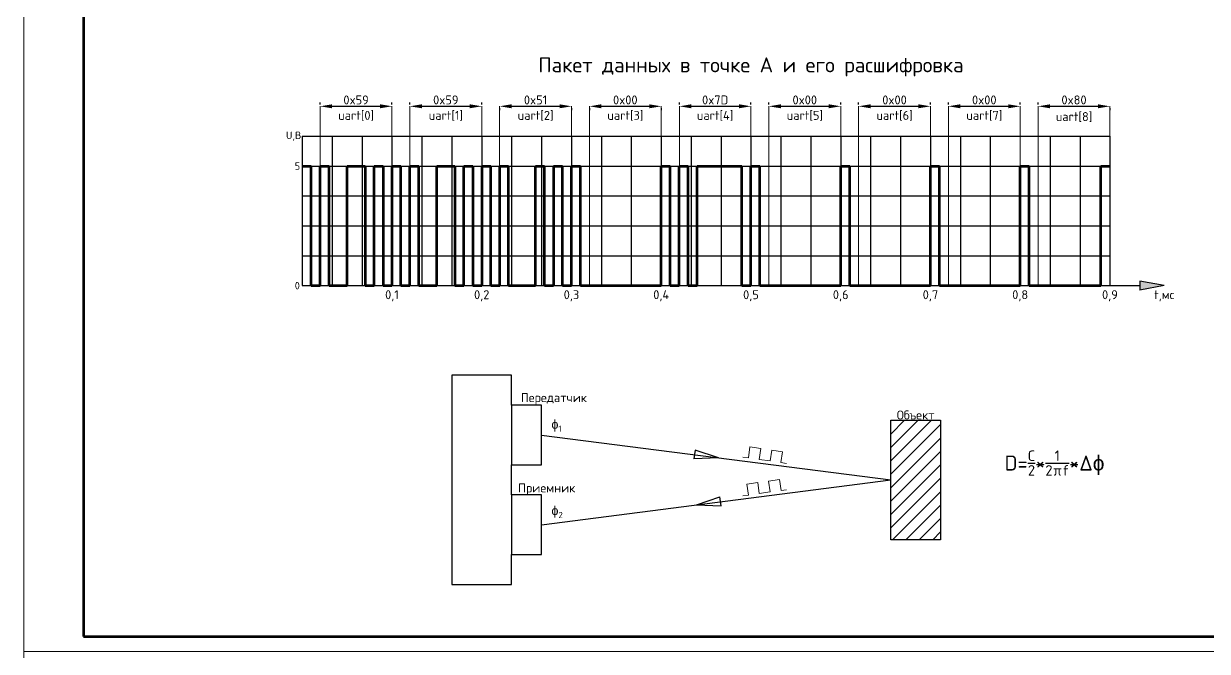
# Model space of a CAD drawing. Header units: millimetres. Extents: x -3633 to 871, y -630 to 261.
# Drawn here: x -367.1 to 28.6, y -159.4 to 50.6 of the extents above; entities that cross this region are included whole.
import ezdxf

# ---------------------------------------------------------------- set-up
doc = ezdxf.new("R2010")
doc.units = ezdxf.units.MM
for name, color, linetype, lineweight in [('border', 7, 'Continuous', 70), ('Sheet', 7, 'Continuous', 30), ('Text', 7, 'Continuous', 18), ('Размерные линии', 7, 'Continuous', 15), ('Сплошная толстая основная', 7, 'Continuous', 70), ('Сплошная тонкая', 7, 'Continuous', 20), ('Штриховка', 7, 'Continuous', 9)]:
    doc.layers.add(name, color=color, linetype=linetype, lineweight=lineweight)
doc.layers.add('сетка', color=7, linetype='Continuous', true_color=0xcccccc)
doc.styles.add('Main', font='isocpeur.ttf', dxfattribs={"height": 3})
doc.dimstyles.new('ISO-25', dxfattribs={"dimtxt": 3, "dimasz": 4, "dimexe": 1.25, "dimexo": 0.625, "dimtad": 1, "dimtoh": 1, "dimtxsty": 'Main', "dimcen": 2.5, "dimadec": 0, "dimazin": 0, "dimtfac": 1, "dimtmove": 0, "dimatfit": 3, "dimfxl": 1, "dimarcsym": 0})

# ---------------------------------------------------------------- blocks, each defined once
blk = doc.blocks.new('*D126')
at = {"layer": 'Defpoints', "color": 0, "transparency": 16777216}
for p in [(-207.95, 22.9), (-183.94, 22.9), (-183.94, 22.9)]:
    blk.add_point(p, dxfattribs=at)
at = {"layer": 'Сплошная тонкая', "color": 0, "lineweight": -2, "transparency": 16777216}
for p, q in [((-207.95, 22.28), (-207.95, 21.65)), ((-203.95, 22.9), (-187.94, 22.9)), ((-183.94, 22.28), (-183.94, 21.65))]:
    blk.add_line(p, q, dxfattribs=at)
at = {"layer": 'Сплошная тонкая', "color": 0, "transparency": 16777216}
for points in [[(-203.95, 23.57), (-203.95, 22.24), (-207.95, 22.9)], [(-187.94, 23.57), (-187.94, 22.24), (-183.94, 22.9)]]:
    blk.add_solid(points, dxfattribs=at)
at = {"layer": 'Сплошная тонкая', "color": 0, "transparency": 16777216, "insert": (-195.95, 25.03), "char_height": 3, "attachment_point": 5, "style": 'Main'}
blk.add_mtext('0x51', dxfattribs=at)
blk = doc.blocks.new('*D127')
at = {"layer": 'Defpoints', "color": 0, "transparency": 16777216}
for p in [(-177.95, 22.9), (-153.94, 22.9), (-153.94, 22.9)]:
    blk.add_point(p, dxfattribs=at)
at = {"layer": 'Размерные линии', "color": 0, "lineweight": -2, "transparency": 16777216}
for p, q in [((-177.95, 22.28), (-177.95, 21.65)), ((-173.95, 22.9), (-157.94, 22.9)), ((-153.94, 22.28), (-153.94, 21.65))]:
    blk.add_line(p, q, dxfattribs=at)
at = {"layer": 'Размерные линии', "color": 0, "transparency": 16777216}
for points in [[(-173.95, 23.57), (-173.95, 22.24), (-177.95, 22.9)], [(-157.94, 23.57), (-157.94, 22.24), (-153.94, 22.9)]]:
    blk.add_solid(points, dxfattribs=at)
at = {"layer": 'Размерные линии', "color": 0, "transparency": 16777216, "insert": (-165.95, 25.03), "char_height": 3, "attachment_point": 5, "style": 'Main'}
blk.add_mtext('0x00', dxfattribs=at)
blk = doc.blocks.new('*D130')
at = {"layer": 'Defpoints', "color": 0, "transparency": 16777216}
for p in [(-267.95, 22.9), (-243.94, 22.9), (-243.94, 22.9)]:
    blk.add_point(p, dxfattribs=at)
at = {"layer": 'Сплошная тонкая', "color": 0, "lineweight": -2, "transparency": 16777216}
for p, q in [((-267.95, 23.53), (-267.95, 24.15)), ((-243.94, 23.53), (-243.94, 24.15)), ((-263.95, 22.9), (-247.94, 22.9))]:
    blk.add_line(p, q, dxfattribs=at)
at = {"layer": 'Сплошная тонкая', "color": 0, "transparency": 16777216}
for points in [[(-263.95, 23.57), (-263.95, 22.24), (-267.95, 22.9)], [(-247.94, 23.57), (-247.94, 22.24), (-243.94, 22.9)]]:
    blk.add_solid(points, dxfattribs=at)
at = {"layer": 'Сплошная тонкая', "color": 0, "transparency": 16777216, "insert": (-255.95, 25.03), "char_height": 3, "attachment_point": 5, "style": 'Main'}
blk.add_mtext('0x59', dxfattribs=at)
blk = doc.blocks.new('*D131')
at = {"layer": 'Defpoints', "color": 0, "transparency": 16777216}
for p in [(-147.86, 22.9), (-123.94, 22.9), (-123.94, 22.9)]:
    blk.add_point(p, dxfattribs=at)
at = {"layer": 'Сплошная тонкая', "color": 0, "lineweight": -2, "transparency": 16777216}
for p, q in [((-147.86, 23.53), (-147.86, 24.15)), ((-123.94, 23.53), (-123.94, 24.15)), ((-143.86, 22.9), (-127.94, 22.9))]:
    blk.add_line(p, q, dxfattribs=at)
at = {"layer": 'Сплошная тонкая', "color": 0, "transparency": 16777216}
for points in [[(-143.86, 23.57), (-143.86, 22.24), (-147.86, 22.9)], [(-127.94, 23.57), (-127.94, 22.24), (-123.94, 22.9)]]:
    blk.add_solid(points, dxfattribs=at)
at = {"layer": 'Сплошная тонкая', "color": 0, "transparency": 16777216, "insert": (-135.9, 25.03), "char_height": 3, "attachment_point": 5, "style": 'Main'}
blk.add_mtext('0x7D', dxfattribs=at)
blk = doc.blocks.new('*D132')
at = {"layer": 'Defpoints', "color": 0, "transparency": 16777216}
for p in [(-87.95, 22.9), (-63.94, 22.9), (-63.94, 22.9)]:
    blk.add_point(p, dxfattribs=at)
at = {"layer": 'Сплошная тонкая', "color": 0, "lineweight": -2, "transparency": 16777216}
for p, q in [((-87.95, 23.53), (-87.95, 24.15)), ((-63.94, 23.53), (-63.94, 24.15)), ((-83.95, 22.9), (-67.94, 22.9))]:
    blk.add_line(p, q, dxfattribs=at)
at = {"layer": 'Сплошная тонкая', "color": 0, "transparency": 16777216}
for points in [[(-83.95, 23.57), (-83.95, 22.24), (-87.95, 22.9)], [(-67.94, 23.57), (-67.94, 22.24), (-63.94, 22.9)]]:
    blk.add_solid(points, dxfattribs=at)
at = {"layer": 'Сплошная тонкая', "color": 0, "transparency": 16777216, "insert": (-75.95, 25.03), "char_height": 3, "attachment_point": 5, "style": 'Main'}
blk.add_mtext('0x00', dxfattribs=at)
blk = doc.blocks.new('*D133')
at = {"layer": 'Defpoints', "color": 0, "transparency": 16777216}
for p in [(-57.95, 22.9), (-33.94, 22.9), (-33.94, 22.9)]:
    blk.add_point(p, dxfattribs=at)
at = {"layer": 'Сплошная тонкая', "color": 0, "lineweight": -2, "transparency": 16777216}
for p, q in [((-57.95, 23.53), (-57.95, 24.15)), ((-33.94, 23.53), (-33.94, 24.15)), ((-53.95, 22.9), (-37.94, 22.9))]:
    blk.add_line(p, q, dxfattribs=at)
at = {"layer": 'Сплошная тонкая', "color": 0, "transparency": 16777216}
for points in [[(-53.95, 23.57), (-53.95, 22.24), (-57.95, 22.9)], [(-37.94, 23.57), (-37.94, 22.24), (-33.94, 22.9)]]:
    blk.add_solid(points, dxfattribs=at)
at = {"layer": 'Сплошная тонкая', "color": 0, "transparency": 16777216, "insert": (-45.95, 25.03), "char_height": 3, "attachment_point": 5, "style": 'Main'}
blk.add_mtext('0x00', dxfattribs=at)
blk = doc.blocks.new('*D134')
at = {"layer": 'Defpoints', "color": 0, "transparency": 16777216}
for p in [(-117.95, 22.9), (-93.94, 22.9), (-93.94, 22.9)]:
    blk.add_point(p, dxfattribs=at)
at = {"layer": 'Сплошная тонкая', "color": 0, "lineweight": -2, "transparency": 16777216}
for p, q in [((-117.95, 23.53), (-117.95, 24.15)), ((-93.94, 23.53), (-93.94, 24.15)), ((-113.95, 22.9), (-97.94, 22.9))]:
    blk.add_line(p, q, dxfattribs=at)
at = {"layer": 'Сплошная тонкая', "color": 0, "transparency": 16777216}
for points in [[(-113.95, 23.57), (-113.95, 22.24), (-117.95, 22.9)], [(-97.94, 23.57), (-97.94, 22.24), (-93.94, 22.9)]]:
    blk.add_solid(points, dxfattribs=at)
at = {"layer": 'Сплошная тонкая', "color": 0, "transparency": 16777216, "insert": (-105.95, 25.03), "char_height": 3, "width": 8.7086, "attachment_point": 5, "style": 'Main'}
blk.add_mtext('0x00', dxfattribs=at)
blk = doc.blocks.new('*D135')
at = {"layer": 'Defpoints', "color": 0, "transparency": 16777216}
for p in [(-27.95, 22.9), (-3.94, 22.9), (-3.94, 22.9)]:
    blk.add_point(p, dxfattribs=at)
at = {"layer": 'Сплошная тонкая', "color": 0, "lineweight": -2, "transparency": 16777216}
for p, q in [((-27.95, 23.53), (-27.95, 24.15)), ((-23.95, 22.9), (-7.94, 22.9)), ((-3.94, 22.28), (-3.94, 21.65))]:
    blk.add_line(p, q, dxfattribs=at)
at = {"layer": 'Сплошная тонкая', "color": 0, "transparency": 16777216}
for points in [[(-23.95, 23.57), (-23.95, 22.24), (-27.95, 22.9)], [(-7.94, 23.57), (-7.94, 22.24), (-3.94, 22.9)]]:
    blk.add_solid(points, dxfattribs=at)
at = {"layer": 'Сплошная тонкая', "color": 0, "transparency": 16777216, "insert": (-15.95, 25.03), "char_height": 3, "attachment_point": 5, "style": 'Main'}
blk.add_mtext('0x80', dxfattribs=at)
blk = doc.blocks.new('*D139')
at = {"layer": 'Defpoints', "color": 0, "transparency": 16777216}
for p in [(-237.95, 22.9), (-213.94, 22.9), (-213.94, 22.9)]:
    blk.add_point(p, dxfattribs=at)
at = {"layer": 'Сплошная тонкая', "color": 0, "lineweight": -2, "transparency": 16777216}
for p, q in [((-237.95, 23.53), (-237.95, 24.15)), ((-213.94, 23.53), (-213.94, 24.15)), ((-233.95, 22.9), (-217.94, 22.9))]:
    blk.add_line(p, q, dxfattribs=at)
at = {"layer": 'Сплошная тонкая', "color": 0, "transparency": 16777216}
for points in [[(-233.95, 23.57), (-233.95, 22.24), (-237.95, 22.9)], [(-217.94, 23.57), (-217.94, 22.24), (-213.94, 22.9)]]:
    blk.add_solid(points, dxfattribs=at)
at = {"layer": 'Сплошная тонкая', "color": 0, "transparency": 16777216, "insert": (-225.95, 25.03), "char_height": 3, "attachment_point": 5, "style": 'Main'}
blk.add_mtext('0x59', dxfattribs=at)

msp = doc.modelspace()

# ---------------------------------------------------------------- hatches: boundary and pattern name
at = {"layer": 'Штриховка', "true_color": 0xc7c8ca}
h = msp.add_hatch(color=9, dxfattribs=at)
h.dxf.hatch_style = 1
h.paths.add_polyline_path([(14.172, -37.098), (6.059, -35.601), (6.059, -38.595)])
at = {"layer": 'Штриховка'}
h = msp.add_hatch(dxfattribs=at)
h.set_pattern_fill('ANSI31', color=256)
h.set_pattern_definition([(45, (386.059, -1837.0978), (-2.245064, 2.245064), [])])
h.paths.add_polyline_path([(-77.215, -122.098), (-60.6, -122.098), (-60.6, -82.098), (-77.215, -82.098)])

# ---------------------------------------------------------------- linework, layer by layer
at = {"layer": 'border', "lineweight": 18}
for p, q in [((-367.06, -159.45), (-367.06, 260.55)), ((-367.06, 260.55), (-367.06, -159.45)), ((-367.06, -159.45), (-367.06, 260.55)), ((-367.06, -159.45), (-367.06, 260.55)), ((-367.06, -159.45), (-70.06, -159.45)), ((-367.06, -159.45), (226.94, -159.45)), ((226.94, -159.45), (-367.06, -159.45)), ((-367.06, -159.45), (226.94, -159.45)), ((226.94, -159.45), (-367.06, -159.45)), ((-367.06, -159.45), (226.94, -159.45)), ((226.94, -159.45), (-367.06, -159.45)), ((-367.06, -159.45), (226.94, -159.45)), ((226.94, -159.45), (-367.06, -159.45)), ((-367.06, -579.45), (-367.06, -159.45)), ((-367.06, -159.45), (-367.06, -579.45)), ((-367.06, -579.45), (-367.06, -159.45)), ((-367.06, -579.45), (-367.06, -159.45)), ((226.94, -159.45), (-70.06, -159.45)), ((226.94, -159.45), (-70.06, -159.45))]:
    msp.add_line(p, q, dxfattribs=at)
at = {"layer": 'border', "lineweight": 70}
for p, q in [((-347.06, 255.55), (-347.06, -154.45)), ((-347.06, -154.45), (-64.763, -154.45)), ((-65.06, -154.45), (221.94, -154.45))]:
    msp.add_line(p, q, dxfattribs=at)
at = {"layer": 'Sheet'}
for p, q in [((-203.941, -67.098), (-223.941, -67.098)), ((-223.941, -67.098), (-223.941, -77.098)), ((-203.941, -77.098), (-203.941, -67.098)), ((-223.941, -77.098), (-223.941, -137.098)), ((-193.941, -77.098), (-203.941, -77.098)), ((-203.941, -77.098), (-203.941, -97.098)), ((-193.941, -97.098), (-193.941, -77.098)), ((-193.941, -87.098), (-77.215, -102.098)), ((-142.62, -92.126), (-143.023, -95.093)), ((-134.782, -94.7), (-143.023, -95.093)), ((-134.782, -94.7), (-142.62, -92.126)), ((-203.941, -107.098), (-203.941, -97.098)), ((-203.941, -97.098), (-193.941, -97.098)), ((-193.941, -117.098), (-77.215, -102.098)), ((-193.941, -107.098), (-203.941, -107.098)), ((-203.941, -107.098), (-203.941, -127.098)), ((-193.941, -127.098), (-193.941, -107.098)), ((-142.152, -110.443), (-134.334, -107.81)), ((-142.152, -110.443), (-133.909, -110.774)), ((-133.909, -110.774), (-134.334, -107.81)), ((-203.941, -137.098), (-203.941, -127.098)), ((-203.941, -127.098), (-193.941, -127.098)), ((-223.941, -137.098), (-203.941, -137.098))]:
    msp.add_line(p, q, dxfattribs=at)
at = {"layer": 'Sheet', "elevation": 0}
msp.add_lwpolyline([(-77.215, -82.098), (-60.6, -82.098), (-60.6, -122.098), (-77.215, -122.098)], close=True, dxfattribs=at)
at = {"layer": 'Text'}
for p, q in [((-126.632, -94.438), (-124.813, -94.702)), ((-124.813, -94.702), (-124.285, -91.065)), ((-124.285, -91.065), (-120.648, -91.593)), ((-120.648, -91.593), (-121.177, -95.23)), ((-117.54, -95.758), (-117.012, -92.122)), ((-117.012, -92.122), (-113.375, -92.65)), ((-113.375, -92.65), (-113.903, -96.287)), ((-121.177, -95.23), (-117.54, -95.758)), ((-113.903, -96.287), (-112.085, -96.551)), ((-118.031, -102.499), (-114.392, -101.986)), ((-117.518, -106.138), (-118.031, -102.499)), ((-114.392, -101.986), (-113.879, -105.625)), ((-125.309, -103.524), (-121.67, -103.011)), ((-124.796, -107.163), (-125.309, -103.524)), ((-121.67, -103.011), (-121.157, -106.651)), ((-121.157, -106.651), (-117.518, -106.138)), ((-113.879, -105.625), (-112.06, -105.368)), ((-126.616, -107.42), (-124.796, -107.163))]:
    msp.add_line(p, q, dxfattribs=at)
at = {"layer": 'сетка'}
for p, q in [((-273.941, 12.902), (-273.941, -37.098)), ((-273.941, 12.902), (-3.941, 12.902)), ((-263.941, 12.902), (-263.941, -37.098)), ((-253.941, 12.902), (-253.941, -37.098)), ((-243.941, 12.902), (-243.941, -37.098)), ((-233.941, 12.902), (-233.941, -37.098)), ((-223.941, 12.902), (-223.941, -37.098)), ((-213.941, 12.902), (-213.941, -37.098)), ((-203.941, 12.902), (-203.941, -37.098)), ((-193.941, 12.902), (-193.941, -37.098)), ((-183.941, 12.902), (-183.941, -37.098)), ((-173.941, 12.902), (-173.941, -37.098)), ((-163.941, 12.902), (-163.941, -37.098)), ((-153.941, 12.902), (-153.941, -37.098)), ((-143.941, 12.902), (-143.941, -37.098)), ((-133.941, 12.902), (-133.941, -37.098)), ((-123.941, 12.902), (-123.941, -37.098)), ((-113.941, 12.902), (-113.941, -37.098)), ((-103.941, 12.902), (-103.941, -37.098)), ((-93.941, 12.902), (-93.941, -37.098)), ((-83.941, 12.902), (-83.941, -37.098)), ((-73.941, 12.902), (-73.941, -37.098)), ((-63.941, 12.902), (-63.941, -37.098)), ((-53.941, 12.902), (-53.941, -37.098)), ((-43.941, 12.902), (-43.941, -37.098)), ((-23.941, 12.902), (-23.941, -37.098)), ((-13.941, 12.902), (-13.941, -37.098)), ((-3.941, 12.902), (-3.941, -37.098)), ((-273.941, 2.902), (-3.941, 2.902)), ((-273.941, 2.902), (-3.941, 2.902)), ((-153.941, 2.902), (-153.941, -37.098)), ((-273.941, -7.098), (-3.941, -7.098)), ((-273.941, -17.098), (-3.941, -17.098)), ((-273.941, -27.098), (-3.941, -27.098)), ((14.172, -37.098), (6.059, -35.601)), ((6.059, -35.601), (6.059, -38.595)), ((-273.941, -37.098), (6.059, -37.098)), ((14.172, -37.098), (6.059, -38.595))]:
    msp.add_line(p, q, dxfattribs=at)
at = {"layer": 'Сплошная толстая основная', "color": 174}
for p, q in [((-273.941, 2.902), (-270.941, 2.902)), ((-270.941, -37.098), (-270.941, 2.902)), ((-267.941, -37.098), (-267.941, 2.902)), ((-267.941, 2.902), (-264.941, 2.902)), ((-264.941, -37.098), (-264.941, 2.902)), ((-258.941, -37.098), (-258.941, 2.902)), ((-258.941, 2.902), (-255.941, 2.902)), ((-255.941, 2.902), (-252.941, 2.902)), ((-252.941, 2.902), (-252.941, -37.098)), ((-249.941, -37.098), (-249.941, 2.902)), ((-249.941, 2.902), (-246.941, 2.902)), ((-246.941, 2.902), (-246.941, -37.098)), ((-243.941, 2.902), (-243.941, -37.098)), ((-243.941, 2.902), (-240.941, 2.902)), ((-240.941, -37.098), (-240.941, 2.902)), ((-237.941, -37.098), (-237.941, 2.902)), ((-237.941, 2.902), (-234.941, 2.902)), ((-234.941, -37.098), (-234.941, 2.902)), ((-228.941, -37.098), (-228.941, 2.902)), ((-228.941, 2.902), (-225.941, 2.902)), ((-225.941, 2.902), (-222.941, 2.902)), ((-222.941, 2.902), (-222.941, -37.098)), ((-219.941, -37.098), (-219.941, 2.902)), ((-219.941, 2.902), (-216.941, 2.902)), ((-216.941, 2.902), (-216.941, -37.098)), ((-213.941, 2.902), (-213.941, -37.098)), ((-213.941, 2.902), (-210.941, 2.902)), ((-210.941, -37.098), (-210.941, 2.902)), ((-207.941, -37.098), (-207.941, 2.902)), ((-207.941, 2.902), (-204.941, 2.902)), ((-204.941, -37.098), (-204.941, 2.902)), ((-195.941, -37.098), (-195.941, 2.902)), ((-195.941, 2.902), (-192.941, 2.902)), ((-192.941, -37.098), (-192.941, 2.902)), ((-189.941, 2.902), (-189.941, -37.098)), ((-189.941, 2.902), (-186.941, 2.902)), ((-186.941, -37.098), (-186.941, 2.902)), ((-183.941, -37.098), (-183.941, 2.902)), ((-183.941, 2.902), (-180.941, 2.902)), ((-180.941, -37.098), (-180.941, 2.902)), ((-153.941, -37.098), (-153.941, 2.902)), ((-153.941, 2.902), (-150.941, 2.902)), ((-150.941, -37.098), (-150.941, 2.902)), ((-147.941, -37.098), (-147.941, 2.902)), ((-147.941, 2.902), (-144.941, 2.902)), ((-144.941, -37.098), (-144.941, 2.902)), ((-141.941, -37.098), (-141.941, 2.902)), ((-141.941, 2.902), (-138.941, 2.902)), ((-138.941, 2.902), (-135.941, 2.902)), ((-135.941, 2.902), (-132.941, 2.902)), ((-132.941, 2.902), (-129.941, 2.902)), ((-129.941, 2.902), (-126.941, 2.902)), ((-126.941, -37.098), (-126.941, 2.902)), ((-123.941, -37.098), (-123.941, 2.902)), ((-123.941, 2.902), (-120.941, 2.902)), ((-120.941, -37.098), (-120.941, 2.902)), ((-93.941, -37.098), (-93.941, 2.902)), ((-93.941, 2.902), (-90.941, 2.902)), ((-90.941, -37.098), (-90.941, 2.902)), ((-63.941, -37.098), (-63.941, 2.902)), ((-63.941, 2.902), (-60.941, 2.902)), ((-60.941, -37.098), (-60.941, 2.902)), ((-33.941, -37.098), (-33.941, 2.902)), ((-33.941, 2.902), (-30.941, 2.902)), ((-30.941, -37.098), (-30.941, 2.902)), ((-6.941, -37.098), (-6.941, 2.902)), ((-6.941, 2.902), (-3.941, 2.902)), ((-270.941, -37.098), (-267.941, -37.098)), ((-264.941, -37.098), (-261.941, -37.098)), ((-261.941, -37.098), (-258.941, -37.098)), ((-252.941, -37.098), (-249.941, -37.098)), ((-246.941, -37.098), (-243.941, -37.098)), ((-240.941, -37.098), (-237.941, -37.098)), ((-234.941, -37.098), (-231.941, -37.098)), ((-231.941, -37.098), (-228.941, -37.098)), ((-222.941, -37.098), (-219.941, -37.098)), ((-216.941, -37.098), (-213.941, -37.098)), ((-210.941, -37.098), (-207.941, -37.098)), ((-204.941, -37.098), (-201.941, -37.098)), ((-201.941, -37.098), (-198.941, -37.098)), ((-198.941, -37.098), (-195.941, -37.098)), ((-192.941, -37.098), (-189.941, -37.098)), ((-186.941, -37.098), (-183.941, -37.098)), ((-180.941, -37.098), (-177.941, -37.098)), ((-177.941, -37.098), (-174.941, -37.098)), ((-174.941, -37.098), (-171.941, -37.098)), ((-171.941, -37.098), (-168.941, -37.098)), ((-168.941, -37.098), (-165.941, -37.098)), ((-165.941, -37.098), (-162.941, -37.098)), ((-162.941, -37.098), (-159.941, -37.098)), ((-159.941, -37.098), (-156.941, -37.098)), ((-156.941, -37.098), (-153.941, -37.098)), ((-150.941, -37.098), (-147.941, -37.098)), ((-144.941, -37.098), (-141.941, -37.098)), ((-126.941, -37.098), (-123.941, -37.098)), ((-120.941, -37.098), (-117.941, -37.098)), ((-117.941, -37.098), (-114.941, -37.098)), ((-114.941, -37.098), (-111.941, -37.098)), ((-111.941, -37.098), (-108.941, -37.098)), ((-108.941, -37.098), (-105.941, -37.098)), ((-105.941, -37.098), (-102.941, -37.098)), ((-102.941, -37.098), (-99.941, -37.098)), ((-99.941, -37.098), (-96.941, -37.098)), ((-96.941, -37.098), (-93.941, -37.098)), ((-90.941, -37.098), (-87.941, -37.098)), ((-87.941, -37.098), (-84.941, -37.098)), ((-84.941, -37.098), (-81.941, -37.098)), ((-81.941, -37.098), (-78.941, -37.098)), ((-78.941, -37.098), (-75.941, -37.098)), ((-75.941, -37.098), (-72.941, -37.098)), ((-72.941, -37.098), (-69.941, -37.098)), ((-69.941, -37.098), (-66.941, -37.098)), ((-66.941, -37.098), (-63.941, -37.098)), ((-60.941, -37.098), (-57.941, -37.098)), ((-57.941, -37.098), (-54.941, -37.098)), ((-54.941, -37.098), (-51.941, -37.098)), ((-51.941, -37.098), (-48.941, -37.098)), ((-48.941, -37.098), (-45.941, -37.098)), ((-45.941, -37.098), (-42.941, -37.098)), ((-42.941, -37.098), (-39.941, -37.098)), ((-39.941, -37.098), (-36.941, -37.098)), ((-36.941, -37.098), (-33.941, -37.098)), ((-30.941, -37.098), (-27.941, -37.098)), ((-27.941, -37.098), (-24.941, -37.098)), ((-24.941, -37.098), (-21.941, -37.098)), ((-21.941, -37.098), (-18.941, -37.098)), ((-18.941, -37.098), (-15.941, -37.098)), ((-15.941, -37.098), (-12.941, -37.098)), ((-12.941, -37.098), (-9.941, -37.098)), ((-9.941, -37.098), (-6.941, -37.098))]:
    msp.add_line(p, q, dxfattribs=at)
at = {"layer": 'Сплошная тонкая'}
for p, q in [((-267.952, 2.902), (-267.952, 22.902)), ((-243.941, 2.902), (-243.941, 22.902)), ((-237.952, 2.902), (-237.952, 22.902)), ((-213.941, 2.902), (-213.941, 22.902)), ((-207.952, 2.902), (-207.952, 22.902)), ((-183.941, 2.902), (-183.941, 22.902)), ((-177.952, -37.098), (-177.952, 22.902)), ((-153.941, 2.902), (-153.941, 22.902)), ((-147.862, 2.902), (-147.862, 22.902)), ((-123.941, 2.902), (-123.941, 22.902)), ((-117.95, -37.098), (-117.95, 22.902)), ((-93.941, 2.902), (-93.941, 22.902)), ((-87.95, -37.098), (-87.95, 22.902)), ((-63.941, 2.902), (-63.941, 22.902)), ((-57.95, -37.098), (-57.95, 22.902)), ((-33.941, 2.902), (-33.941, 22.902)), ((-27.95, -37.098), (-27.95, 22.902)), ((-3.941, 2.902), (-3.941, 22.902))]:
    msp.add_line(p, q, dxfattribs=at)

# ---------------------------------------------------------------- texts
at = {"layer": 'Sheet', "style": 'Main'}
for s, insert, char_height, width, attachment_point in [('\\pxsm1.5,qc;Передатчик', (-203.941, -76.881), 3, 28.23207, 7), ('\\pxsm1.5,qc;Объект', (-83.002, -81.881), 3, 28.23207, 7), ('\\A1;\\pxt1;ϕ{\\H0.7x;\\S^ 1;}', (-190.64, -86.014), 3, 5.96156, 7), ('\\A1;\\pxt1;D={\\H0.7x;\\SC/2;}*{\\H0.7x;\\S1/2πf;}*Δϕ', (-39.14, -92.251), 5, 53.32134, 1), ('\\pxsm1.5,qc;Приемник', (-203.941, -107.098), 3, 23.42634, 7), ('\\A1;\\pxt1;ϕ{\\H0.7x;\\S^ 2;}', (-190.64, -114.881), 3, 5.96156, 7)]:
    msp.add_mtext(s, dxfattribs=dict(at, insert=insert, char_height=char_height, width=width, attachment_point=attachment_point))
at = {"layer": 'Text', "lineweight": 70, "insert": (-273.941, 32.902), "char_height": 5, "attachment_point": 7, "style": 'Main'}
msp.add_mtext_dynamic_manual_height_columns('\\pxsm1,qc,t30;Пакет данных в точке A и его расшифровка', width=300, gutter_width=22.5, heights=[34.086], dxfattribs=at)
at = {"layer": 'Text', "style": 'Main'}
for s, width, insert, char_height, attachment_point in [('uart[0]', 4.25209, (-255.941, 21.369), 3, 2), ('uart[1]', 4.25209, (-225.941, 21.369), 3, 2), ('uart[2]', 4.25209, (-195.941, 21.369), 3, 2), ('\\pxql;U,В     ', 5.4349, (-273.941, 12.902), 2.5, 6), ('\\pxql;5     ', 2.5, (-273.941, 2.902), 2.5, 6), ('\\pxql;0    ', 2.5, (-273.941, -37.098), 2.5, 6), ('0,1', 4.25209, (-243.941, -38.631), 3, 2), ('0,2', 4.25209, (-213.941, -38.631), 3, 2), ('0,3', 4.25209, (-183.941, -38.631), 3, 2), ('\\pxqc;0,4', 4.25209, (-153.941, -38.631), 3, 2), ('0,5', 4.25209, (-123.941, -38.631), 3, 2), ('\\pxqc;0,6', 4.25209, (-93.941, -38.631), 3, 2), ('0,7', 4.25209, (-63.941, -38.631), 3, 2), ('0,8', 4.25209, (-33.941, -38.631), 3, 2), ('0,9', 4.25209, (-3.941, -38.631), 3, 2), ('t,мс', 4.25209, (14.172, -38.631), 3, 2)]:
    msp.add_mtext_dynamic_manual_height_columns(s, width=width, gutter_width=12.5, heights=[0], dxfattribs=dict(at, insert=insert, char_height=char_height, attachment_point=attachment_point))
at = {"layer": 'Сплошная тонкая', "char_height": 3, "attachment_point": 2, "style": 'Main'}
for s, insert in [('uart[3]', (-165.941, 21.369)), ('uart[4]', (-135.941, 21.369)), ('uart[5]', (-105.941, 21.369)), ('uart[6]', (-75.941, 21.369)), ('uart[7]', (-45.941, 21.369)), ('uart[8]', (-15.941, 20.952))]:
    msp.add_mtext_dynamic_manual_height_columns(s, width=4.25209, gutter_width=12.5, heights=[0], dxfattribs=dict(at, insert=insert))

# ---------------------------------------------------------------- dimensions: what is measured, and where the dimension line sits
at = {"layer": 'Размерные линии'}
dim = msp.add_linear_dim(base=(-153.941, 22.902), p1=(-177.952, 22.902), p2=(-153.941, 22.902), text='0x00', dimstyle='ISO-25', override={"dimtxsty": 'Main'}, dxfattribs=at)
dim.commit()
dim.dimension.update_dxf_attribs({"geometry": '*D127', "text_midpoint": (-165.947, 25.027)})
at = {"layer": 'Сплошная тонкая'}
for base, p1, p2, text, picture, middle in [((-243.941, 22.902), (-267.952, 22.902), (-243.941, 22.902), '0x59', '*D130', (-255.947, 25.027)), ((-213.941, 22.902), (-237.952, 22.902), (-213.941, 22.902), '0x59', '*D139', (-225.947, 25.027)), ((-183.941, 22.902), (-207.952, 22.902), (-183.941, 22.902), '0x51', '*D126', (-195.947, 25.027)), ((-123.941, 22.902), (-147.862, 22.902), (-123.941, 22.902), '0x7D', '*D131', (-135.902, 25.027)), ((-93.941, 22.902), (-117.95, 22.902), (-93.941, 22.902), '0x00', '*D134', (-105.946, 25.027)), ((-63.941, 22.902), (-87.95, 22.902), (-63.941, 22.902), '0x00', '*D132', (-75.946, 25.027)), ((-33.941, 22.902), (-57.95, 22.902), (-33.941, 22.902), '0x00', '*D133', (-45.946, 25.027)), ((-3.941, 22.902), (-27.95, 22.902), (-3.941, 22.902), '0x80', '*D135', (-15.946, 25.027))]:
    dim = msp.add_linear_dim(base=base, p1=p1, p2=p2, text=text, dimstyle='ISO-25', override={"dimtxsty": 'Main'}, dxfattribs=at)
    dim.commit()
    dim.dimension.update_dxf_attribs({"geometry": picture, "text_midpoint": middle})

doc.saveas('drawing.dxf')
